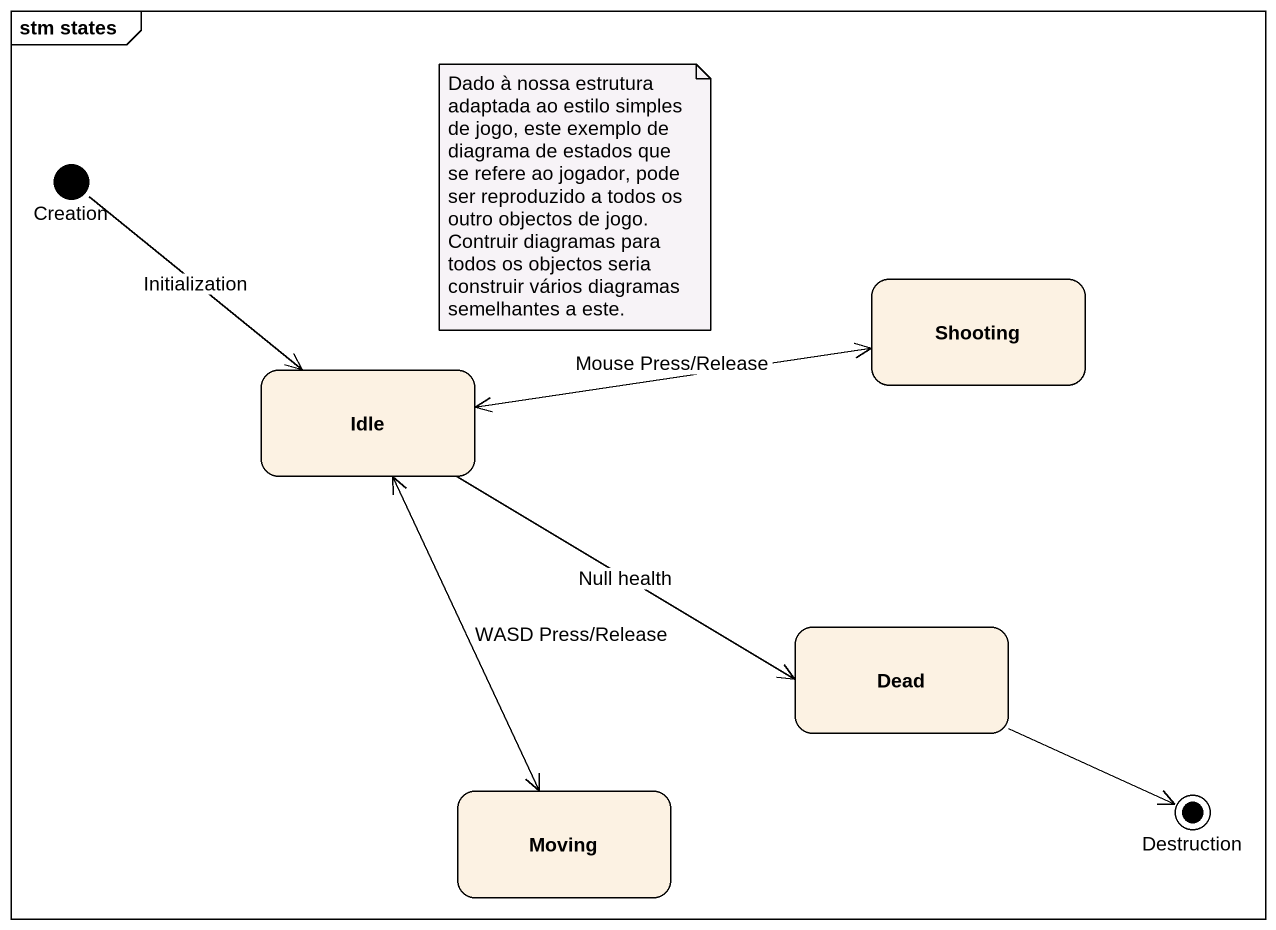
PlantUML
@startuml
mainframe stm states
hide empty description
state Creation <<start>>
state Shooting
state Idle
state Dead
state Moving
state Destruction <<end>>
Creation --> Idle : Initialization
Shooting -left-> Idle
Idle -right-> Shooting : Mouse Press/Release
Idle -right-> Dead : Null health
Idle --> Moving : WASD Press/Release
Dead -right-> Destruction
Moving -up-> Idle
Moving -up-> Idle
note as N1
  Dado à nossa estrutura adaptada ao estilo simples de jogo, este exemplo de diagrama de estados que se refere ao jogador, pode ser reproduzido a todos os outro objectos de jogo. Contruir diagramas para todos os objectos seria construir vários diagramas semelhantes a este.
end note
@enduml
